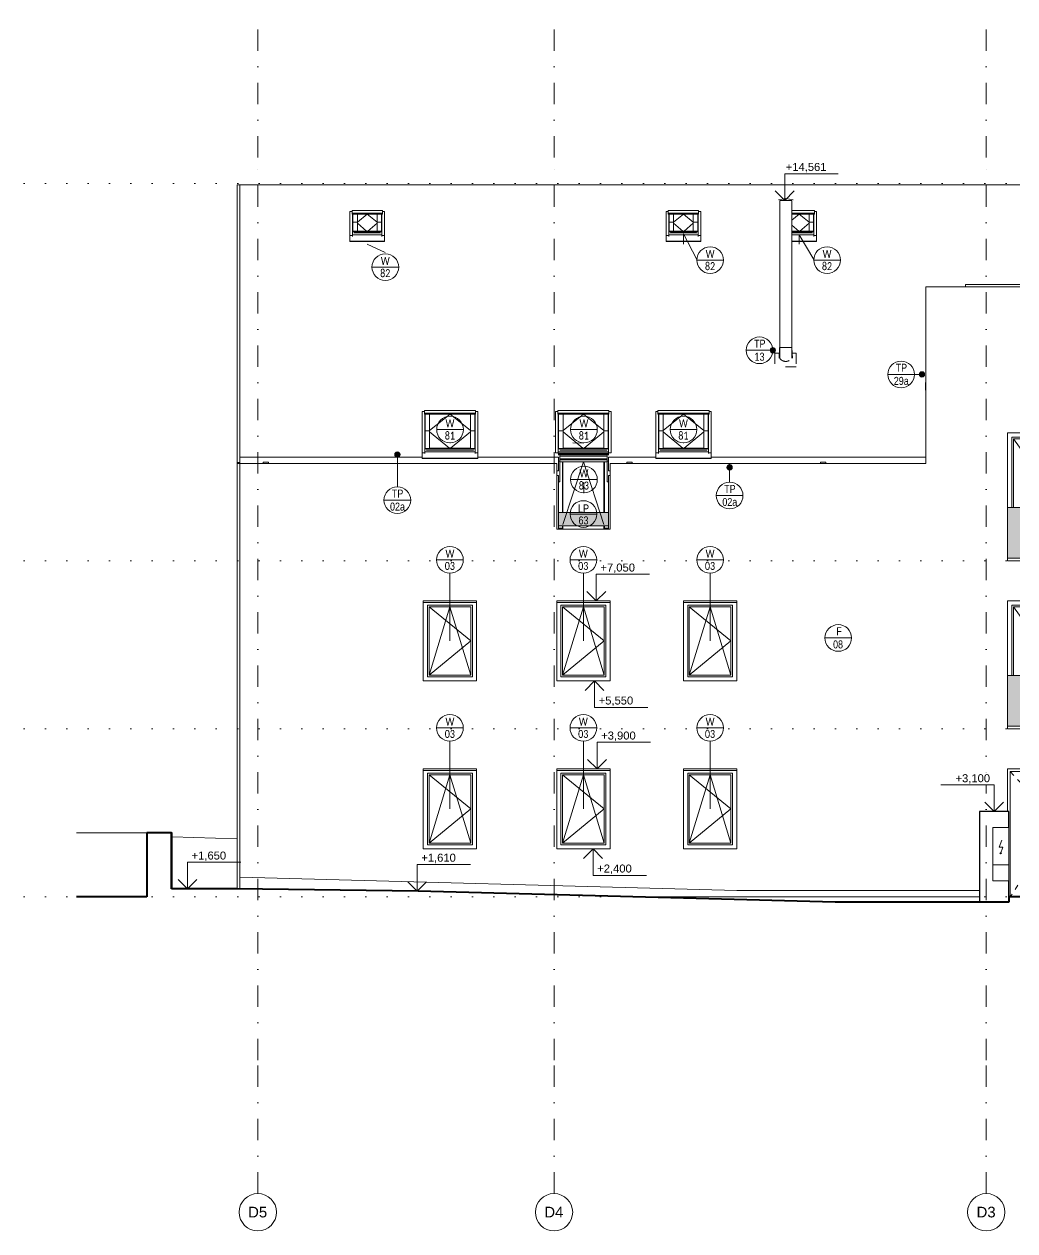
# Model space of a CAD drawing. Header units: millimetres. Extents: x -9129 to 220959, y -4760 to 72638.
# Drawn here: x 32389 to 50953, y -4760 to 17866 of the extents above; entities that cross this region are included whole.
import ezdxf

# ---------------------------------------------------------------- set-up
doc = ezdxf.new("R2010")
doc.units = ezdxf.units.MM
for name, pattern in [('HA_Dash_2mm-S1mm', [200, 100, -100]), ('HA_Dash_3mm-S1mm', [300, 200, -100]), ('HA_DashDot_10mm-S3mm', [1000, 400, -300, 0, -300]), ('HA_DashDot_6mm-S2mm', [600, 200, -200, 0, -200]), ('HA_Dot-S4mm', [400, 0, -400])]:
    doc.linetypes.add(name, pattern=pattern)
for name, color, linetype, lineweight in [('A-DETL-____-CNTR', 9, 'HA_DashDot_6mm-S2mm', 9), ('A-DETL-____-THIN', 9, 'Continuous', 9), ('A-DETL-____-WIDE', 9, 'Continuous', 40), ('A-DOOR-____-OTLN', 9, 'Continuous', 9), ('A-DOOR-FRAM-OTLN', 9, 'Continuous', 9), ('A-FLOR-HRAL-IDEN', 9, 'Continuous', 9), ('A-FLOR-HRAL-OTLN', 9, 'Continuous', 9), ('A-FLOR-LEVL-OTLN', 9, 'Continuous', 9), ('A-GENM-____-IDEN', 9, 'Continuous', 9), ('A-GENM-____-MCUT', 9, 'HA_Dash_3mm-S1mm', 25), ('A-GENM-____-OTLN', 9, 'Continuous', 9), ('A-GLAZ-____-IDEN', 9, 'Continuous', 9), ('A-GLAZ-____-OTLN', 9, 'Continuous', 5), ('A-ROOF-____-OTLN', 9, 'Continuous', 9), ('A-WALL-____-MCUT', 9, 'Continuous', 25), ('A-WALL-____-OTLN', 9, 'Continuous', 9), ('E-ELEC-FIXT-OTLN', 9, 'Continuous', 9), ('G-____-____-DIMS', 9, 'Continuous', 5), ('G-____-____-TEXT', 9, 'Continuous', 5), ('M-HVAC-DUCT-OTLN', 9, 'Continuous', 9), ('S-GRID-____-IDEN', 9, 'Continuous', 9), ('S-GRID-____-OTLN', 9, 'Continuous', 5)]:
    doc.layers.add(name, color=color, linetype=linetype, lineweight=lineweight)
doc.styles.add('Arial', font='arial.ttf', dxfattribs={"height": 200})
doc.styles.add('Arial_1', font='arial.ttf', dxfattribs={"height": 150})
doc.styles.add('Arial_2', font='arial.ttf', dxfattribs={"width": 0.8, "height": 150})
doc.styles.add('Calibri', font='calibri.ttf', dxfattribs={"width": 0.8, "height": 150})

# ---------------------------------------------------------------- blocks, each defined once
blk = doc.blocks.new('HA_WD_SinglePanel - 1000x1500-1653870-D_pohled severní_DPS pohled')
at = {"layer": 'A-GLAZ-____-OTLN', "color": 250}
for p, q in [((-13843, 2480), (-13843, 3820)), ((-13843, 3820), (-13003, 3820)), ((-13813, 3790), (-13813, 2510)), ((-13813, 3790), (-13033, 3790)), ((-13813, 2510), (-13423, 3790)), ((-13813, 3790), (-13033, 3150)), ((-13423, 3790), (-13033, 2510)), ((-13033, 2510), (-13033, 3790)), ((-13003, 3820), (-13003, 2480)), ((-13033, 3150), (-13813, 2510)), ((-13813, 2510), (-13033, 2510)), ((-13003, 2480), (-13843, 2480))]:
    blk.add_line(p, q, dxfattribs=at)
blk = doc.blocks.new('HA_WD_SinglePanel - 1000x2400-V36-D_pohled severní_DPS pohled')
at = {"layer": 'A-GLAZ-____-OTLN', "color": 250}
for p, q in [((-7768, 5650), (-7768, 6970)), ((-7768, 6970), (-6928, 6970)), ((-7738, 6940), (-7738, 5650)), ((-7738, 6940), (-6958, 6940)), ((-7738, 6940), (-6958, 5850)), ((-7579, 5650), (-7348, 6940)), ((-7348, 6940), (-7117, 5650)), ((-6958, 5650), (-6958, 6940)), ((-6928, 6970), (-6928, 5650)), ((-6958, 5850), (-7101, 5650))]:
    blk.add_line(p, q, dxfattribs=at)
blk = doc.blocks.new('Roof-Windows_VELUX_VFE - VFE size 940x1370 _PK38__31-V37-D_pohled severní_DPS pohled')
at = {"layer": 'A-GLAZ-____-OTLN', "color": 250}
for p, q in [((-16267, 9821), (-16267, 9823)), ((-16267, 9811), (-16267, 9821)), ((-15327, 9821), (-16267, 9821)), ((-16267, 9799), (-16267, 9806)), ((-15327, 9806), (-16267, 9806)), ((-16267, 9796), (-16267, 9799)), ((-15327, 9799), (-16267, 9799)), ((-16267, 9784), (-16267, 9796)), ((-15327, 9796), (-16267, 9796)), ((-15354, 9770), (-16241, 9770)), ((-15354, 9768), (-16241, 9768)), ((-16241, 9766), (-15354, 9766)), ((-15327, 9823), (-15327, 9821)), ((-15327, 9821), (-15327, 9811)), ((-15327, 9806), (-15327, 9799)), ((-15327, 9799), (-15327, 9796)), ((-15327, 9796), (-15327, 9784)), ((-15354, 9718), (-16241, 9718)), ((-16241, 9696), (-15354, 9696)), ((-16241, 9662), (-15354, 9662)), ((-16191, 9662), (-16191, 8709)), ((-16181, 9662), (-16181, 8709)), ((-15797, 9658), (-16181, 8486)), ((-15414, 9658), (-16181, 9658)), ((-15414, 8486), (-15797, 9658)), ((-15414, 8709), (-15414, 9662)), ((-15403, 8709), (-15403, 9662)), ((-16266, 8709), (-16266, 9282)), ((-15328, 9281), (-15328, 8709)), ((-16266, 8416), (-16266, 8459)), ((-16266, 8396), (-16266, 8416)), ((-16191, 8416), (-16266, 8416)), ((-16191, 8459), (-16191, 8416)), ((-16191, 8396), (-16191, 8416)), ((-16181, 8459), (-16181, 8396)), ((-16181, 8398), (-15414, 8398)), ((-15414, 8396), (-15414, 8459)), ((-15403, 8416), (-15403, 8459)), ((-15403, 8396), (-15403, 8416)), ((-15328, 8416), (-15403, 8416)), ((-15328, 8459), (-15328, 8416)), ((-15328, 8396), (-15328, 8416))]:
    blk.add_line(p, q, dxfattribs=at)
blk = doc.blocks.new('Railing - Railing-1601524-D_pohled severní_DPS pohled')
at = {"layer": 'A-FLOR-HRAL-OTLN'}
blk.add_hatch(color=256, dxfattribs=at).paths.add_polyline_path([(-7767, 4700), (-6848, 4700), (-6848, 5650), (-7848, 5650), (-7848, 4700)])
at = {"layer": 'A-FLOR-HRAL-OTLN', "color": 7}
for p, q in [((-7848, 5650), (-6848, 5650)), ((-6848, 4700), (-7848, 4700))]:
    blk.add_line(p, q, dxfattribs=at)
blk = doc.blocks.new('Railing - Railing-1601675-D_pohled severní_DPS pohled')
at = {"layer": 'A-FLOR-HRAL-OTLN'}
blk.add_hatch(color=256, dxfattribs=at).paths.add_polyline_path([(-7767, 7850), (-6848, 7850), (-6848, 8800), (-7848, 8800), (-7848, 7850)])
at = {"layer": 'A-FLOR-HRAL-OTLN', "color": 7}
for p, q in [((-7848, 8800), (-6848, 8800)), ((-7848, 7850), (-6848, 7850))]:
    blk.add_line(p, q, dxfattribs=at)
blk = doc.blocks.new('KOMIN OBJEKT D - KOMIN OBJEKT D-1642300-D_pohled severní_DPS pohled')
at = {"layer": 'A-GENM-____-OTLN', "color": 7}
for p, q in [((-12118, 14561), (-12118, 11605)), ((-12118, 14561), (-11893, 14561)), ((-11893, 11605), (-11893, 14561)), ((-12121, 11800), (-12131, 11603)), ((-12121, 11800), (-11891, 11800)), ((-11881, 11603), (-11891, 11800))]:
    blk.add_line(p, q, dxfattribs=at)
blk = doc.blocks.new('Roof-Windows_VELUX_GLL_1061 - CK02-V38-D_pohled severní_DPS pohled')
at = {"layer": 'A-GLAZ-____-OTLN', "color": 250}
for p, q in [((-11468, 14373), (-11893, 14373)), ((-11468, 14321), (-11893, 14321)), ((-11893, 14303), (-11468, 14303)), ((-11566, 14302), (-11893, 14302)), ((-11893, 14190), (-11752, 14302)), ((-11566, 14155), (-11752, 14302)), ((-11566, 14303), (-11566, 14154)), ((-11483, 14154), (-11483, 14303)), ((-11477, 14303), (-11477, 13987)), ((-11468, 14321), (-11468, 14373)), ((-11427, 14353), (-11468, 14353)), ((-11468, 14303), (-11468, 14321)), ((-11427, 13901), (-11427, 14353)), ((-11763, 13987), (-11893, 14095)), ((-11740, 13987), (-11566, 14132)), ((-11566, 14154), (-11483, 14154)), ((-11566, 14154), (-11566, 13982)), ((-11483, 14154), (-11566, 14154)), ((-11483, 14154), (-11483, 13982)), ((-11566, 13987), (-11893, 13987)), ((-11477, 13979), (-11893, 13979)), ((-11477, 13970), (-11893, 13970)), ((-11893, 13951), (-11510, 13951)), ((-11893, 13918), (-11477, 13918)), ((-11483, 13982), (-11566, 13982)), ((-11483, 13981), (-11566, 13981)), ((-11510, 13954), (-11510, 13947)), ((-11477, 13987), (-11483, 13987)), ((-11477, 13987), (-11477, 13982)), ((-11477, 13979), (-11477, 13970)), ((-11477, 13970), (-11477, 13954)), ((-11477, 13954), (-11477, 13947)), ((-11477, 13919), (-11477, 13887)), ((-11477, 13901), (-11427, 13901)), ((-11427, 13901), (-11477, 13901)), ((-11427, 13798), (-11427, 13901)), ((-11893, 13798), (-11427, 13798)), ((-11427, 13793), (-11893, 13793)), ((-11427, 13798), (-11427, 13793))]:
    blk.add_line(p, q, dxfattribs=at)
for centre, major_axis, start_param, end_param in [((-11477, 13947), (0, 36.5), 0.289121, 0.523721), ((-11477, 13852), (0, 101), 0.337022, 0.786542), ((-11477, 13921), (0, 2.83), 0.786542, 3.199961)]:
    blk.add_ellipse(centre, major_axis=major_axis, ratio=0.000002, start_param=start_param, end_param=end_param, dxfattribs=at)
blk = doc.blocks.new('Roof-Windows_VELUX_GLL_1061 - CK02-1755538-D_pohled severní_DPS pohled')
at = {"layer": 'A-GLAZ-____-OTLN', "color": 250}
for p, q in [((3387, 14353), (3345, 14353)), ((3345, 14353), (3345, 13901)), ((3953, 14373), (3387, 14373)), ((3387, 14373), (3387, 14321)), ((3953, 14321), (3387, 14321)), ((3387, 14321), (3387, 14303)), ((3387, 14303), (3953, 14303)), ((3395, 14303), (3395, 13987)), ((3401, 14303), (3401, 14154)), ((3485, 14154), (3485, 14303)), ((3855, 14302), (3485, 14302)), ((3485, 14155), (3670, 14302)), ((3855, 14155), (3670, 14302)), ((3855, 14303), (3855, 14154)), ((3939, 14154), (3939, 14303)), ((3945, 14303), (3945, 13987)), ((3953, 14321), (3953, 14373)), ((3995, 14353), (3953, 14353)), ((3953, 14303), (3953, 14321)), ((3995, 13901), (3995, 14353)), ((3401, 14154), (3485, 14154)), ((3401, 13982), (3401, 14154)), ((3485, 14154), (3401, 14154)), ((3485, 13982), (3485, 14154)), ((3658, 13987), (3485, 14132)), ((3682, 13987), (3855, 14132)), ((3855, 14154), (3939, 14154)), ((3855, 14154), (3855, 13982)), ((3939, 14154), (3855, 14154)), ((3939, 14154), (3939, 13982)), ((3345, 13901), (3395, 13901)), ((3395, 13901), (3345, 13901)), ((3345, 13901), (3345, 13798)), ((3395, 13982), (3395, 13987)), ((3401, 13987), (3395, 13987)), ((3395, 13970), (3395, 13979)), ((3945, 13979), (3395, 13979)), ((3395, 13954), (3395, 13970)), ((3945, 13970), (3395, 13970)), ((3395, 13954), (3395, 13947)), ((3395, 13887), (3395, 13919)), ((3395, 13918), (3945, 13918)), ((3485, 13982), (3401, 13982)), ((3485, 13981), (3401, 13981)), ((3428, 13954), (3428, 13947)), ((3428, 13951), (3912, 13951)), ((3855, 13987), (3485, 13987)), ((3939, 13982), (3855, 13982)), ((3939, 13981), (3855, 13981)), ((3912, 13954), (3912, 13947)), ((3945, 13987), (3939, 13987)), ((3945, 13987), (3945, 13982)), ((3945, 13979), (3945, 13970)), ((3945, 13970), (3945, 13954)), ((3945, 13954), (3945, 13947)), ((3945, 13919), (3945, 13887)), ((3945, 13901), (3995, 13901)), ((3995, 13901), (3945, 13901)), ((3995, 13798), (3995, 13901)), ((3345, 13798), (3995, 13798)), ((3345, 13793), (3345, 13798)), ((3995, 13793), (3345, 13793)), ((3995, 13798), (3995, 13793))]:
    blk.add_line(p, q, dxfattribs=at)
for centre, major_axis, start_param, end_param in [((3395, 13947), (0, 36.5), 0.289121, 0.523721), ((3395, 13852), (0, 101), 0.337022, 0.786542), ((3395, 13921), (0, 2.83), 0.786542, 3.199962), ((3945, 13947), (0, 36.5), 0.289121, 0.523721), ((3945, 13852), (0, 101), 0.337022, 0.786542), ((3945, 13921), (0, 2.83), 0.786542, 3.199961)]:
    blk.add_ellipse(centre, major_axis=major_axis, ratio=0.000002, start_param=start_param, end_param=end_param, dxfattribs=at)
blk = doc.blocks.new('Roof-Windows_VELUX_GLL_1061 - PK08-1755341-D_pohled severní_DPS pohled')
at = {"layer": 'A-GLAZ-____-OTLN', "color": 250}
for p, q in [((-18776, 10602), (-18818, 10602)), ((-18818, 10602), (-18818, 9830)), ((-17818, 10622), (-18776, 10622)), ((-18776, 10622), (-18776, 10570)), ((-17818, 10570), (-18776, 10570)), ((-18776, 10570), (-18776, 10552)), ((-18776, 10552), (-17818, 10552)), ((-18768, 10552), (-18768, 9916)), ((-18762, 10552), (-18762, 10243)), ((-18679, 10243), (-18679, 10552)), ((-17916, 10551), (-18679, 10551)), ((-18679, 10245), (-18297, 10551)), ((-17916, 10245), (-18297, 10551)), ((-17916, 10552), (-17916, 10243)), ((-17833, 10243), (-17833, 10552)), ((-17826, 10552), (-17826, 9916)), ((-17818, 10570), (-17818, 10622)), ((-17776, 10602), (-17818, 10602)), ((-17818, 10552), (-17818, 10570)), ((-17776, 9830), (-17776, 10602)), ((-18762, 10243), (-18679, 10243)), ((-18762, 9912), (-18762, 10243)), ((-18679, 10243), (-18762, 10243)), ((-18679, 9912), (-18679, 10243)), ((-18309, 9916), (-18679, 10222)), ((-18285, 9916), (-17916, 10222)), ((-17916, 10243), (-17833, 10243)), ((-17916, 10243), (-17916, 9912)), ((-17833, 10243), (-17916, 10243)), ((-17833, 10243), (-17833, 9912)), ((-18818, 9830), (-18768, 9830)), ((-18768, 9830), (-18818, 9830)), ((-18818, 9830), (-18818, 9727)), ((-18768, 9912), (-18768, 9916)), ((-18762, 9916), (-18768, 9916)), ((-18768, 9900), (-18768, 9909)), ((-17826, 9909), (-18768, 9909)), ((-18768, 9884), (-18768, 9900)), ((-17826, 9900), (-18768, 9900)), ((-18768, 9884), (-18768, 9877)), ((-18768, 9848), (-17826, 9848)), ((-18768, 9817), (-18768, 9848)), ((-18679, 9912), (-18762, 9912)), ((-18679, 9911), (-18762, 9911)), ((-18735, 9884), (-18735, 9877)), ((-18735, 9881), (-17859, 9881)), ((-17916, 9916), (-18679, 9916)), ((-17833, 9912), (-17916, 9912)), ((-17833, 9911), (-17916, 9911)), ((-17859, 9884), (-17859, 9877)), ((-17826, 9916), (-17833, 9916)), ((-17826, 9916), (-17826, 9912)), ((-17826, 9909), (-17826, 9900)), ((-17826, 9900), (-17826, 9884)), ((-17826, 9884), (-17826, 9877)), ((-17826, 9848), (-17826, 9817)), ((-17826, 9830), (-17776, 9830)), ((-17776, 9830), (-17826, 9830)), ((-17776, 9727), (-17776, 9830)), ((-18818, 9727), (-17776, 9727)), ((-18818, 9723), (-18818, 9727)), ((-17776, 9723), (-18818, 9723)), ((-17776, 9727), (-17776, 9723))]:
    blk.add_line(p, q, dxfattribs=at)
for centre, major_axis, start_param, end_param in [((-18768, 9877), (0, 36.5), 0.289121, 0.523721), ((-18768, 9782), (0, 101), 0.337022, 0.786542), ((-18768, 9851), (0, 2.83), 0.786542, 3.199962), ((-17826, 9877), (0, 36.5), 0.289121, 0.523721), ((-17826, 9782), (0, 101), 0.337022, 0.786542), ((-17826, 9851), (0, 2.83), 0.786542, 3.199962)]:
    blk.add_ellipse(centre, major_axis=major_axis, ratio=0.000002, start_param=start_param, end_param=end_param, dxfattribs=at)
blk = doc.blocks.new('HA_DR_Single_Swing_Solid_ButtFrame - In_FAS_900x2350_Unik-1894043-D_pohled severní_DPS pohled')
at = {"layer": 'A-DOOR-____-OTLN', "color": 250, "linetype": 'HA_Dash_2mm-S1mm', "lineweight": 5}
for p, q in [((-7798, 3850), (-6898, 2900)), ((-6898, 2900), (-7798, 1500))]:
    blk.add_line(p, q, dxfattribs=at)
at = {"layer": 'A-DOOR-____-OTLN', "color": 7}
for p, q in [((-7798, 3850), (-7798, 1500)), ((-6898, 3850), (-7798, 3850)), ((-6898, 1500), (-6898, 3850)), ((-6998, 2407), (-7093, 2407)), ((-7093, 2392), (-6998, 2392)), ((-6968, 2470), (-7028, 2470)), ((-7028, 2470), (-7028, 2407)), ((-7028, 2393), (-7028, 2240)), ((-6968, 2240), (-6968, 2470)), ((-7028, 2240), (-6968, 2240))]:
    blk.add_line(p, q, dxfattribs=at)
for start_param, end_param in [(0, 1.570796), (1.570796, 3.141593)]:
    blk.add_ellipse((-7093, 2400), major_axis=(0, 7.5), ratio=0.000002, start_param=start_param, end_param=end_param, dxfattribs=at)
for points, knots in [([(-6998, 2407), (-6998, 2407), (-6998, 2407), (-6997, 2407), (-6997, 2407), (-6996, 2407), (-6996, 2407), (-6995, 2407), (-6995, 2407), (-6994, 2406), (-6994, 2406), (-6993, 2406), (-6993, 2405), (-6993, 2405), (-6992, 2404), (-6992, 2404), (-6991, 2403), (-6991, 2402), (-6991, 2401), (-6991, 2400)], [0.5, 0.5, 0.5, 0.5, 0.5208333, 0.5416667, 0.5625, 0.5833333, 0.6041667, 0.625, 0.6458333, 0.6666667, 0.6875, 0.7083333, 0.75, 0.7708333, 0.7916667, 0.8333333, 0.875, 0.9166667, 1, 1, 1, 1]), ([(-6991, 2400), (-6991, 2399), (-6991, 2398), (-6991, 2397), (-6992, 2396), (-6992, 2396), (-6993, 2395), (-6993, 2395), (-6994, 2394), (-6994, 2394), (-6995, 2393), (-6995, 2393), (-6996, 2393), (-6996, 2393), (-6997, 2393), (-6997, 2393), (-6998, 2393), (-6998, 2392), (-6998, 2392)], [0, 0, 0, 0, 0.0833333, 0.125, 0.1666667, 0.2083333, 0.2291667, 0.25, 0.2916667, 0.3333333, 0.3541667, 0.375, 0.3958333, 0.4166667, 0.4375, 0.4583333, 0.4791667, 0.5, 0.5, 0.5, 0.5])]:
    blk.add_open_spline(points, degree=3, knots=knots, dxfattribs=at)
at = {"layer": 'A-DOOR-FRAM-OTLN', "color": 7}
for p, q in [((-7798, 1500), (-7798, 3850)), ((-7798, 3850), (-6898, 3850)), ((-6898, 3850), (-6898, 1500))]:
    blk.add_line(p, q, dxfattribs=at)
blk = doc.blocks.new('Roof-Windows_VELUX_GLL_1061 - PK08-1754960-D_pohled severní_DPS pohled')
at = {"layer": 'A-GLAZ-____-OTLN', "color": 250}
for p, q in [((-16276, 10602), (-16318, 10602)), ((-16318, 10602), (-16318, 9830)), ((-15318, 10622), (-16276, 10622)), ((-16276, 10622), (-16276, 10570)), ((-15318, 10570), (-16276, 10570)), ((-16276, 10570), (-16276, 10552)), ((-16276, 10552), (-15318, 10552)), ((-16268, 10552), (-16268, 9916)), ((-16262, 10552), (-16262, 10243)), ((-16179, 10243), (-16179, 10552)), ((-15416, 10551), (-16179, 10551)), ((-16179, 10245), (-15797, 10551)), ((-15416, 10245), (-15797, 10551)), ((-15416, 10552), (-15416, 10243)), ((-15333, 10243), (-15333, 10552)), ((-15326, 10552), (-15326, 9916)), ((-15318, 10570), (-15318, 10622)), ((-15276, 10602), (-15318, 10602)), ((-15318, 10552), (-15318, 10570)), ((-15276, 9830), (-15276, 10602)), ((-16262, 10243), (-16179, 10243)), ((-16262, 9912), (-16262, 10243)), ((-16179, 10243), (-16262, 10243)), ((-16179, 9912), (-16179, 10243)), ((-15809, 9916), (-16179, 10222)), ((-15785, 9916), (-15416, 10222)), ((-15416, 10243), (-15333, 10243)), ((-15416, 10243), (-15416, 9912)), ((-15333, 10243), (-15416, 10243)), ((-15333, 10243), (-15333, 9912)), ((-16318, 9830), (-16268, 9830)), ((-16318, 9826), (-16318, 9830)), ((-16268, 9826), (-16318, 9826)), ((-16268, 9912), (-16268, 9916)), ((-16262, 9916), (-16268, 9916)), ((-16268, 9900), (-16268, 9909)), ((-15326, 9909), (-16268, 9909)), ((-16268, 9884), (-16268, 9900)), ((-15326, 9900), (-16268, 9900)), ((-16268, 9884), (-16268, 9877)), ((-16268, 9848), (-15326, 9848)), ((-16268, 9814), (-16268, 9848)), ((-16179, 9912), (-16262, 9912)), ((-16179, 9911), (-16262, 9911)), ((-16235, 9884), (-16235, 9877)), ((-16235, 9881), (-15359, 9881)), ((-15416, 9916), (-16179, 9916)), ((-15333, 9912), (-15416, 9912)), ((-15333, 9911), (-15416, 9911)), ((-15359, 9884), (-15359, 9877)), ((-15326, 9916), (-15333, 9916)), ((-15326, 9916), (-15326, 9912)), ((-15326, 9909), (-15326, 9900)), ((-15326, 9900), (-15326, 9884)), ((-15326, 9884), (-15326, 9877)), ((-15326, 9848), (-15326, 9814)), ((-15326, 9830), (-15276, 9830)), ((-15276, 9826), (-15326, 9826)), ((-15276, 9830), (-15276, 9826))]:
    blk.add_line(p, q, dxfattribs=at)
for centre, major_axis, start_param, end_param in [((-16268, 9877), (0, 36.5), 0.289121, 0.523721), ((-16268, 9782), (0, 101), 0.337022, 0.786542), ((-16268, 9851), (0, 2.83), 0.786542, 3.199962), ((-15326, 9877), (0, 36.5), 0.289121, 0.523721), ((-15326, 9782), (0, 101), 0.337022, 0.786542), ((-15326, 9851), (0, 2.83), 0.786542, 3.199961)]:
    blk.add_ellipse(centre, major_axis=major_axis, ratio=0.000002, start_param=start_param, end_param=end_param, dxfattribs=at)
blk = doc.blocks.new('HA_GM_Generic Box - VRV Jednotka-1758930-D_pohled severní_DPS pohled')
at = {"layer": 'A-GENM-____-OTLN', "color": 7}
for p, q in [((-8637, 12985), (-7397, 12985)), ((-8637, 12940), (-8637, 12985)), ((-7397, 12985), (-7397, 12940))]:
    blk.add_line(p, q, dxfattribs=at)
blk = doc.blocks.new('Railing - Railing-1810631-D_pohled severní_DPS pohled')
at = {"layer": 'A-FLOR-HRAL-OTLN'}
blk.add_hatch(color=256, dxfattribs=at).paths.add_polyline_path([(-16267, 8459), (-15327, 8459), (-15327, 8709), (-16267, 8709), (-16267, 8500)])
at = {"layer": 'A-FLOR-HRAL-OTLN', "color": 7}
for p, q in [((-16267, 8709), (-15327, 8709)), ((-16267, 8459), (-15327, 8459))]:
    blk.add_line(p, q, dxfattribs=at)
blk = doc.blocks.new('TB_Porotherm KPVarioUNI_1250mm - TB_Porotherm KPVarioUNI_1250mm-1857440-D_pohled severní_DPS pohled')
at = {"layer": 'A-GENM-____-OTLN', "color": 7}
blk.add_line((-17798, 3870), (-18798, 3870), dxfattribs=at)
blk = doc.blocks.new('HA_GM_Opening_Circle_WallBased - Default-2009216-D_pohled severní_DPS pohled')
at = {"layer": 'A-GENM-____-MCUT', "color": 10}
for p, q in [((-9383, 11035), (-9383, 11145)), ((-9383, 11145), (-9378, 11145)), ((-9383, 11145), (-9378, 11144))]:
    blk.add_line(p, q, dxfattribs=at)
blk = doc.blocks.new('HA_GM_Opening_Circle_WallBased - Default-2009170-D_pohled severní_DPS pohled')
at = {"layer": 'A-GENM-____-MCUT', "color": 10}
for p, q in [((-9383, 11000), (-9383, 11110)), ((-9383, 11110), (-9378, 11110)), ((-9383, 11110), (-9378, 11109)), ((-9383, 11000), (-9378, 11001)), ((-9378, 11000), (-9383, 11000))]:
    blk.add_line(p, q, dxfattribs=at)
blk = doc.blocks.new('185-01_OBJEKT D_Central_rvt-2-D_pohled severní_DPS pohled')
at = {"layer": 'A-ROOF-____-OTLN', "color": 7}
for p, q in [((-22238, 9744), (-22238, 14852)), ((5757, 14852), (-22238, 14852)), ((-22238, 9744), (-18818, 9744)), ((-17776, 9744), (-16267, 9744)), ((-16267, 9744), (-16267, 9672)), ((-16241, 9806), (-16241, 9811)), ((-16241, 9672), (-16241, 9784)), ((-15354, 9811), (-15354, 9806)), ((-15354, 9784), (-15354, 9672)), ((-15327, 9672), (-15327, 9744)), ((-15327, 9744), (-14443, 9744)), ((-13401, 9744), (-9378, 9744)), ((-16267, 9672), (-16241, 9672)), ((-16267, 9672), (-16267, 9602)), ((-16267, 9602), (-16267, 9490)), ((-16241, 9282), (-16241, 9672)), ((-15354, 9672), (-15327, 9672)), ((-15354, 9672), (-15354, 9282)), ((-15327, 9602), (-15327, 9672)), ((-15327, 9490), (-15327, 9602)), ((-16267, 9490), (-16297, 9490)), ((-16267, 9282), (-16241, 9282)), ((-15354, 9282), (-15327, 9282)), ((-15297, 9490), (-15327, 9490))]:
    blk.add_line(p, q, dxfattribs=at)
at = {"layer": 'A-WALL-____-OTLN', "color": 7}
for p, q in [((-22283, 9645), (-22283, 14852)), ((-22283, 14852), (-22238, 14852)), ((-22238, 14852), (-22238, 9645)), ((-3668, 12940), (-9378, 12940)), ((-9378, 12940), (-9378, 9628)), ((-9378, 9685), (-9378, 12940)), ((-7848, 7800), (-7848, 10200)), ((-7848, 10200), (-6848, 10200)), ((-22283, 1650), (-22283, 9645)), ((-22238, 9645), (-22283, 9645)), ((-16297, 9628), (-22283, 9628)), ((-22283, 9628), (-22283, 1650)), ((-22238, 9645), (-22238, 1649)), ((-16297, 8396), (-16297, 9628)), ((-9378, 9628), (-15297, 9628)), ((-15297, 9628), (-15297, 8396)), ((-16267, 9400), (-16297, 9400)), ((-16267, 8396), (-16267, 9400)), ((-15297, 9400), (-15327, 9400)), ((-15327, 9400), (-15327, 8396)), ((-16240, 8396), (-16297, 8396)), ((-15354, 8396), (-16240, 8396)), ((-15297, 8396), (-15354, 8396)), ((-6848, 7800), (-7848, 7800)), ((-18798, 5550), (-18798, 7050)), ((-18798, 7050), (-17798, 7050)), ((-17798, 7050), (-17798, 5550)), ((-16298, 5550), (-16298, 7050)), ((-16298, 7050), (-15298, 7050)), ((-15298, 7050), (-15298, 5550)), ((-13923, 5550), (-13923, 7050)), ((-13923, 7050), (-12923, 7050)), ((-12923, 7050), (-12923, 5550)), ((-7848, 4650), (-7848, 7050)), ((-7848, 7050), (-6848, 7050)), ((-17798, 5550), (-18798, 5550)), ((-15298, 5550), (-16298, 5550)), ((-12923, 5550), (-13923, 5550)), ((-6848, 4650), (-7848, 4650)), ((-18798, 2400), (-18798, 3900)), ((-18798, 3900), (-17798, 3900)), ((-17798, 3900), (-17798, 2400)), ((-16298, 2400), (-16298, 3900)), ((-16298, 3900), (-15298, 3900)), ((-15298, 3900), (-15298, 2400)), ((-13923, 2400), (-13923, 3900)), ((-13923, 3900), (-12923, 3900)), ((-12923, 3900), (-12923, 2400)), ((-7848, 3100), (-7848, 3900)), ((-7848, 3900), (-6848, 3900)), ((-17798, 2400), (-18798, 2400)), ((-15298, 2400), (-16298, 2400)), ((-12923, 2400), (-13923, 2400)), ((-14805, 1500), (-8377, 1500))]:
    blk.add_line(p, q, dxfattribs=at)
at = {"layer": 'M-HVAC-DUCT-OTLN', "color": 7}
for p, q in [((-21798, 9650), (-21698, 9650)), ((-21798, 9628), (-21798, 9650)), ((-21698, 9650), (-21698, 9628)), ((-14983, 9650), (-14883, 9650)), ((-14983, 9628), (-14983, 9650)), ((-14883, 9650), (-14883, 9628)), ((-11353, 9650), (-11253, 9650)), ((-11353, 9628), (-11353, 9650)), ((-11253, 9650), (-11253, 9628))]:
    blk.add_line(p, q, dxfattribs=at)
at = {"layer": 'A-DOOR-____-OTLN', "lineweight": 9}
blk.add_blockref('HA_DR_Single_Swing_Solid_ButtFrame - In_FAS_900x2350_Unik-1894043-D_pohled severní_DPS pohled', (0, 0), dxfattribs=at)
at = {"layer": 'A-FLOR-HRAL-OTLN', "lineweight": 9}
for name in ['Railing - Railing-1810631-D_pohled severní_DPS pohled', 'Railing - Railing-1601675-D_pohled severní_DPS pohled', 'Railing - Railing-1601524-D_pohled severní_DPS pohled']:
    blk.add_blockref(name, (0, 0), dxfattribs=at)
at = {"layer": 'A-GENM-____-OTLN', "lineweight": 9}
for name, p in [('KOMIN OBJEKT D - KOMIN OBJEKT D-1642300-D_pohled severní_DPS pohled', (0, 0)), ('HA_GM_Generic Box - VRV Jednotka-1758930-D_pohled severní_DPS pohled', (0, 0)), ('HA_GM_Opening_Circle_WallBased - Default-2009216-D_pohled severní_DPS pohled', (0, 0)), ('HA_GM_Opening_Circle_WallBased - Default-2009170-D_pohled severní_DPS pohled', (0, 0)), ('TB_Porotherm KPVarioUNI_1250mm - TB_Porotherm KPVarioUNI_1250mm-1857440-D_pohled severní_DPS pohled', (0, 3150)), ('TB_Porotherm KPVarioUNI_1250mm - TB_Porotherm KPVarioUNI_1250mm-1857440-D_pohled severní_DPS pohled', (2500, 3150)), ('TB_Porotherm KPVarioUNI_1250mm - TB_Porotherm KPVarioUNI_1250mm-1857440-D_pohled severní_DPS pohled', (4875, 3150)), ('TB_Porotherm KPVarioUNI_1250mm - TB_Porotherm KPVarioUNI_1250mm-1857440-D_pohled severní_DPS pohled', (0, 0)), ('TB_Porotherm KPVarioUNI_1250mm - TB_Porotherm KPVarioUNI_1250mm-1857440-D_pohled severní_DPS pohled', (2500, 0)), ('TB_Porotherm KPVarioUNI_1250mm - TB_Porotherm KPVarioUNI_1250mm-1857440-D_pohled severní_DPS pohled', (4875, 0))]:
    blk.add_blockref(name, p, dxfattribs=at)
at = {"layer": 'A-GLAZ-____-OTLN', "lineweight": 9}
for name, p in [('Roof-Windows_VELUX_GLL_1061 - CK02-1755538-D_pohled severní_DPS pohled', (-23518, 0)), ('Roof-Windows_VELUX_GLL_1061 - CK02-1755538-D_pohled severní_DPS pohled', (-17593, 0)), ('Roof-Windows_VELUX_GLL_1061 - CK02-V38-D_pohled severní_DPS pohled', (0, 0)), ('Roof-Windows_VELUX_GLL_1061 - PK08-1755341-D_pohled severní_DPS pohled', (0, 0)), ('Roof-Windows_VELUX_GLL_1061 - PK08-1754960-D_pohled severní_DPS pohled', (0, 0)), ('Roof-Windows_VELUX_GLL_1061 - PK08-1755341-D_pohled severní_DPS pohled', (4375, 0)), ('HA_WD_SinglePanel - 1000x2400-V36-D_pohled severní_DPS pohled', (0, 3150)), ('Roof-Windows_VELUX_VFE - VFE size 940x1370 _PK38__31-V37-D_pohled severní_DPS pohled', (0, 0)), ('HA_WD_SinglePanel - 1000x1500-1653870-D_pohled severní_DPS pohled', (-4875, 3150)), ('HA_WD_SinglePanel - 1000x1500-1653870-D_pohled severní_DPS pohled', (-2375, 3150)), ('HA_WD_SinglePanel - 1000x1500-1653870-D_pohled severní_DPS pohled', (0, 3150)), ('HA_WD_SinglePanel - 1000x2400-V36-D_pohled severní_DPS pohled', (0, 0)), ('HA_WD_SinglePanel - 1000x1500-1653870-D_pohled severní_DPS pohled', (-4875, 0)), ('HA_WD_SinglePanel - 1000x1500-1653870-D_pohled severní_DPS pohled', (-2375, 0)), ('HA_WD_SinglePanel - 1000x1500-1653870-D_pohled severní_DPS pohled', (0, 0))]:
    blk.add_blockref(name, p, dxfattribs=at)
blk = doc.blocks.new('Pripojkova skrin_otvor ve zdi2 - Pripojkova skrin_otvor ve zdi-1506055-D_pohled severní_DPS pohled')
at = {"layer": 'E-ELEC-FIXT-OTLN'}
for p, q in [((-8127, 2800), (-8127, 2800)), ((-8127, 2800), (-7827, 2800)), ((-8127, 2800), (-8127, 2800)), ((-8127, 2800), (-8127, 2100)), ((-7827, 2100), (-7827, 2800)), ((-8127, 2100), (-8127, 1800)), ((-8127, 2100), (-8127, 2100)), ((-8127, 2100), (-8127, 2100)), ((-7827, 2100), (-8127, 2100)), ((-7827, 1800), (-7827, 2100)), ((-7827, 1800), (-8127, 1800))]:
    blk.add_line(p, q, dxfattribs=at)
blk = doc.blocks.new('Grid - Radius 3_5mm-353793-D_pohled severní_DPS pohled')
at = {"layer": 'S-GRID-____-IDEN'}
blk.add_circle((5402, -4410), 350, dxfattribs=at)
blk = doc.blocks.new('Spot Elevations - Default-792506-D_pohled severní_DPS pohled')
at = {"layer": 'G-____-____-DIMS', "lineweight": 9}
for p, q in [((-4939, 13440), (-5939, 13440)), ((-5939, 13440), (-5939, 12940)), ((-6115, 13117), (-5939, 12940)), ((-5939, 12940), (-5762, 13117))]:
    blk.add_line(p, q, dxfattribs=at)
blk = doc.blocks.new('HA_TAG_GM_Products - Generic-588599-D_pohled severní_DPS pohled')
at = {"layer": 'A-GENM-____-IDEN'}
blk.add_line((420, 1080), (920, 1080), dxfattribs=at)
blk.add_circle((670, 1080), 250, dxfattribs=at)
blk = doc.blocks.new('Spot Elevations - Flipped-794089-D_pohled severní_DPS pohled')
at = {"layer": 'G-____-____-DIMS', "lineweight": 9}
for p, q in [((-15766, 5373), (-15589, 5550)), ((-15589, 5550), (-15412, 5373)), ((-15589, 5050), (-15589, 5550)), ((-14589, 5050), (-15589, 5050))]:
    blk.add_line(p, q, dxfattribs=at)
blk = doc.blocks.new('HA_TAG_WD - Type Mark-1502833-D_pohled severní_DPS pohled')
at = {"layer": 'A-GLAZ-____-IDEN'}
blk.add_line((-13673, 7820), (-13173, 7820), dxfattribs=at)
blk.add_circle((-13423, 7820), 250, dxfattribs=at)
blk = doc.blocks.new('HA_TAG_GM_Railings - Generic-2229991-D_pohled severní_DPS pohled')
at = {"layer": 'A-FLOR-HRAL-IDEN'}
blk.add_line((-16047, 8681), (-15547, 8681), dxfattribs=at)
blk.add_circle((-15797, 8681), 250, dxfattribs=at)

msp = doc.modelspace()

# ---------------------------------------------------------------- hatches: boundary and pattern name
at = {"layer": 'A-GENM-____-IDEN'}
h = msp.add_hatch(color=256, dxfattribs=at)
edge = h.paths.add_edge_path()
edge.add_arc((46418, 11752), 50, 0, 360)
h = msp.add_hatch(color=256, dxfattribs=at)
edge = h.paths.add_edge_path()
edge.add_arc((49213, 11298), 50, 0, 360)
h = msp.add_hatch(color=256, dxfattribs=at)
edge = h.paths.add_edge_path()
edge.add_arc((39382, 9795), 50, 0, 360)
h = msp.add_hatch(color=256, dxfattribs=at)
edge = h.paths.add_edge_path()
edge.add_arc((45609, 9554), 50, 0, 360)

# ---------------------------------------------------------------- linework, layer by layer
at = {"layer": 'A-DETL-____-CNTR'}
for p, q in [((46537, 11699), (46457, 11699)), ((46457, 11699), (46457, 11439)), ((46777, 11699), (46857, 11699)), ((46857, 11699), (46857, 11439)), ((46857, 11439), (46457, 11439))]:
    msp.add_line(p, q, dxfattribs=at)
msp.add_arc((46661, 11681), 139, 214.4566, 325.5434, dxfattribs=at)
at = {"layer": 'A-DETL-____-THIN'}
for p, q in [((46660, 14596), (46522, 14571)), ((46660, 14596), (46798, 14571)), ((47394, 6357), (47894, 6357)), ((50708, 2563), (50660, 2432)), ((50660, 2432), (50730, 2432)), ((50686, 2309), (50673, 2331)), ((50730, 2432), (50686, 2309)), ((50686, 2309), (50712, 2324)), ((36428, 1870), (45743, 1620)), ((45743, 1620), (50289, 1620))]:
    msp.add_line(p, q, dxfattribs=at)
msp.add_circle((47644, 6357), 250, dxfattribs=at)
at = {"layer": 'A-DETL-____-WIDE'}
for p, q in [((35148, 2700), (34688, 2700)), ((34688, 2700), (34688, 1500)), ((35148, 1650), (35148, 2700)), ((36368, 1650), (35148, 1650)), ((39771, 1610), (36368, 1650)), ((47588, 1400), (39771, 1610)), ((34688, 1500), (33368, 1500)), ((50289, 1400), (47588, 1400)), ((50839, 1400), (50289, 1400)), ((52037, 1500), (50839, 1500)), ((50839, 1500), (50839, 1400))]:
    msp.add_line(p, q, dxfattribs=at)
at = {"layer": 'A-FLOR-LEVL-OTLN', "linetype": 'HA_Dot-S4mm', "lineweight": 5}
for p, q in [((32389, 14875), (69294, 14875)), ((32389, 7800), (69294, 7800)), ((32389, 4650), (69294, 4650)), ((32389, 1500), (69294, 1500))]:
    msp.add_line(p, q, dxfattribs=at)
at = {"layer": 'A-GENM-____-IDEN'}
for p, q in [((46418, 11752), (46418, 11750)), ((49213, 11298), (49072, 11298)), ((39382, 9838), (39382, 9190)), ((39382, 9795), (39382, 9838)), ((45609, 9624), (45609, 9276)), ((45609, 9554), (45609, 9624))]:
    msp.add_line(p, q, dxfattribs=at)
for centre in [(46418, 11752), (49213, 11298), (39382, 9795), (45609, 9554)]:
    msp.add_circle(centre, 50, dxfattribs=at)
at = {"layer": 'A-GLAZ-____-IDEN'}
for p, q in [((44743, 13935), (44994, 13450)), ((44743, 13741), (44743, 13935)), ((46914, 13915), (47185, 13450)), ((46914, 13741), (46914, 13915)), ((38818, 13741), (39156, 13582)), ((40369, 10014), (40369, 10010)), ((42669, 10014), (42879, 10010)), ((44744, 10014), (44744, 10010)), ((42879, 9276), (42879, 9072)), ((40368, 6300), (40368, 7565)), ((42868, 6300), (42868, 7565)), ((45243, 6300), (45243, 7565)), ((40368, 3150), (40368, 4415)), ((42868, 3150), (42868, 4415)), ((45243, 3150), (45243, 4415))]:
    msp.add_line(p, q, dxfattribs=at)
at = {"layer": 'A-WALL-____-MCUT'}
for p, q in [((50839, 3100), (50289, 3100)), ((50289, 3100), (50289, 1400)), ((50839, 2800), (50839, 3100)), ((35161, 2700), (35148, 2700)), ((35161, 1650), (35161, 2700)), ((50839, 1500), (50839, 1800))]:
    msp.add_line(p, q, dxfattribs=at)
at = {"layer": 'A-WALL-____-OTLN'}
for p, q in [((50289, 3100), (50289, 3100)), ((34688, 2700), (33368, 2700)), ((36383, 2588), (35161, 2629))]:
    msp.add_line(p, q, dxfattribs=at)
at = {"layer": 'G-____-____-DIMS', "lineweight": 9}
for p, q in [((46647, 14561), (46642, 14561)), ((43078, 5550), (43077, 5550)), ((50523, 3100), (50564, 3100)), ((39771, 1610), (39753, 1610))]:
    msp.add_line(p, q, dxfattribs=at)
at = {"layer": 'S-GRID-____-OTLN', "linetype": 'HA_DashDot_10mm-S3mm', "lineweight": 9}
for p, q in [((36768, 15366), (36768, 17866)), ((42318, 15366), (42318, 17866)), ((50418, 15366), (50418, 17866)), ((36768, -1560), (36768, 15366)), ((42318, -1560), (42318, 15366)), ((50418, -1560), (50418, 15366)), ((36768, -4060), (36768, -1560)), ((42318, -4060), (42318, -1560)), ((50418, -4060), (50418, -1560))]:
    msp.add_line(p, q, dxfattribs=at)

# ---------------------------------------------------------------- block references
at = {"color": 50, "lineweight": 5}
msp.add_blockref('185-01_OBJEKT D_Central_rvt-2-D_pohled severní_DPS pohled', (58666, 0), dxfattribs=at)
at = {"layer": 'A-FLOR-HRAL-IDEN'}
msp.add_blockref('HA_TAG_GM_Railings - Generic-2229991-D_pohled severní_DPS pohled', (58666, 0), dxfattribs=at)
at = {"layer": 'A-GENM-____-IDEN'}
for p in [(45498, 10670), (48152, 10218), (38712, 7860), (44939, 7946)]:
    msp.add_blockref('HA_TAG_GM_Products - Generic-588599-D_pohled severní_DPS pohled', p, dxfattribs=at)
at = {"layer": 'A-GLAZ-____-IDEN'}
for p in [(58667, 5622), (60858, 5622), (52580, 5490), (53792, 2444), (56302, 2444), (58167, 2444), (56302, 1507), (53791, 0), (56291, 0), (58666, 0), (53791, -3150), (56291, -3150), (58666, -3150)]:
    msp.add_blockref('HA_TAG_WD - Type Mark-1502833-D_pohled severní_DPS pohled', p, dxfattribs=at)
at = {"layer": 'E-ELEC-FIXT-OTLN'}
msp.add_blockref('Pripojkova skrin_otvor ve zdi2 - Pripojkova skrin_otvor ve zdi-1506055-D_pohled severní_DPS pohled', (58666, 0), dxfattribs=at)
at = {"layer": 'G-____-____-DIMS', "lineweight": 9}
for name, p in [('Spot Elevations - Default-792506-D_pohled severní_DPS pohled', (52580, 1621)), ('Spot Elevations - Default-792506-D_pohled severní_DPS pohled', (49049, -5890)), ('Spot Elevations - Flipped-794089-D_pohled severní_DPS pohled', (58666, 0)), ('Spot Elevations - Default-792506-D_pohled severní_DPS pohled', (49063, -9040)), ('Spot Elevations - Flipped-794089-D_pohled severní_DPS pohled', (58639, -3150)), ('Spot Elevations - Default-792506-D_pohled severní_DPS pohled', (41388, -11290)), ('Spot Elevations - Default-792506-D_pohled severní_DPS pohled', (45692, -11330))]:
    msp.add_blockref(name, p, dxfattribs=at)
at = {"layer": 'G-____-____-DIMS', "lineweight": 9, "extrusion": (0, 0, -1)}
msp.add_blockref('Spot Elevations - Default-792506-D_pohled severní_DPS pohled', (-44626, -9840), dxfattribs=at)
at = {"layer": 'S-GRID-____-IDEN'}
for p in [(31366, 0), (36916, 0), (45016, 0)]:
    msp.add_blockref('Grid - Radius 3_5mm-353793-D_pohled severní_DPS pohled', p, dxfattribs=at)

# ---------------------------------------------------------------- texts
at = {"layer": 'A-FLOR-HRAL-IDEN', "lineweight": 5, "char_height": 150, "attachment_point": 1, "style": 'Arial_2'}
for s, insert, width in [('LP', (42769, 8861), 250.13), ('63', (42777, 8636), 230.89)]:
    msp.add_mtext(s, dxfattribs=dict(at, insert=insert, width=width))
at = {"layer": 'A-GENM-____-IDEN', "lineweight": 5, "char_height": 150, "attachment_point": 1, "style": 'Arial_2'}
for s, insert, width in [('TP', (46066, 11950), 256.54), ('13', (46076, 11705), 230.89), ('TP', (48720, 11498), 256.54), ('29a', (48685, 11252), 339.92), ('TP', (39280, 9140), 256.54), ('TP', (45507, 9226), 256.54), ('02a', (39245, 8895), 339.92), ('02a', (45472, 8981), 339.92)]:
    msp.add_mtext(s, dxfattribs=dict(at, insert=insert, width=width))
at = {"layer": 'A-GLAZ-____-IDEN', "lineweight": 5, "char_height": 150, "attachment_point": 1, "style": 'Calibri'}
for s, insert, width in [('W', (45160, 13632), 211.65), ('W', (47351, 13632), 211.65), ('W', (39073, 13500), 211.65), ('82', (45147, 13403), 243.71), ('82', (47338, 13403), 243.71), ('82', (39060, 13272), 243.71), ('W', (40285, 10455), 211.65), ('W', (42795, 10455), 211.65), ('W', (44660, 10455), 211.65), ('81', (40272, 10226), 243.71), ('81', (42782, 10226), 243.71), ('81', (44647, 10226), 243.71), ('W', (42795, 9517), 211.65), ('83', (42782, 9289), 243.71), ('W', (40284, 8011), 211.65), ('W', (42784, 8011), 211.65), ('W', (45159, 8011), 211.65), ('03', (40271, 7782), 243.71), ('03', (42771, 7782), 243.71), ('03', (45146, 7782), 243.71), ('W', (40284, 4861), 211.65), ('W', (42784, 4861), 211.65), ('W', (45159, 4861), 211.65), ('03', (40271, 4632), 243.71), ('03', (42771, 4632), 243.71), ('03', (45146, 4632), 243.71)]:
    msp.add_mtext(s, dxfattribs=dict(at, insert=insert, width=width))
at = {"layer": 'G-____-____-TEXT', "color": 7, "lineweight": 9, "char_height": 150, "attachment_point": 1, "style": 'Arial_2'}
for s, insert, width in [('F', (47607, 6558), 128.27), ('08', (47547, 6311), 230.89)]:
    msp.add_mtext(s, dxfattribs=dict(at, insert=insert, width=width))
at = {"layer": 'S-GRID-____-IDEN', "lineweight": 5, "char_height": 200, "width": 440.93, "attachment_point": 1, "style": 'Arial'}
for s, insert in [('D5', (36586, -4308)), ('D4', (42136, -4308)), ('D3', (50236, -4308))]:
    msp.add_mtext(s, dxfattribs=dict(at, insert=insert))

# ---------------------------------------------------------------- next in the draw order: texts
at = {"layer": 'G-____-____-DIMS', "lineweight": 9, "char_height": 150, "attachment_point": 1, "line_spacing_factor": 0.941778, "style": 'Arial_1', "bg_fill": 3, "box_fill_scale": 1.25, "bg_fill_color": 256, "bg_fill_true_color": 13158600, "bg_fill_transparency": 0}
for s, insert, width in [('+14,561', (46661, 15263), 912.7), ('+7,050', (43188, 7752), 773.13), ('+5,550', (43155, 5259), 773.13), ('+3,900', (43202, 4602), 773.13), ('+3,100', (49842, 3802), 773.13), ('+1,650', (35527, 2352), 773.13), ('+1,610', (39831, 2312), 773.13), ('+2,400', (43128, 2109), 773.13)]:
    msp.add_mtext(s, dxfattribs=dict(at, insert=insert, width=width))

doc.saveas('drawing.dxf')
